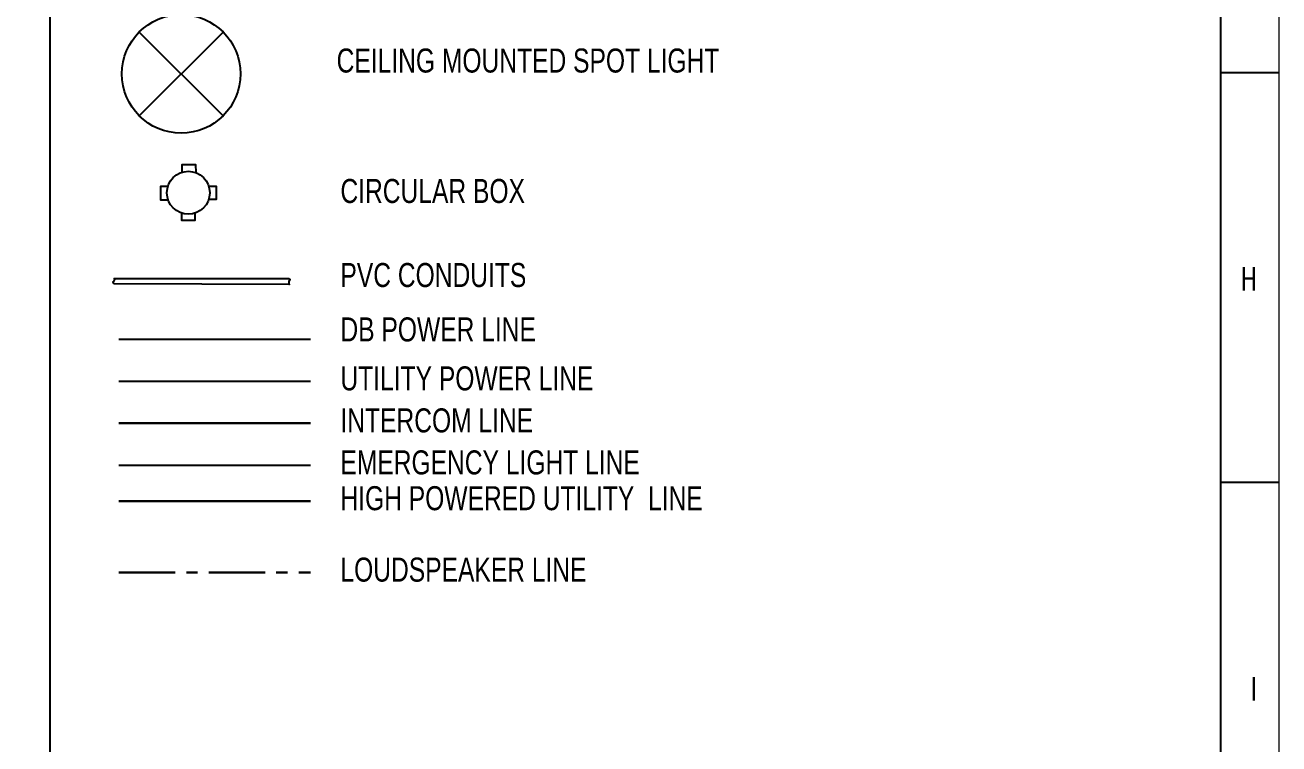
# Model space of a CAD drawing. Header units: inches. Extents: x 112 to 4169, y -2569 to 841.
# Drawn here: x 2368.3 to 2545.4, y -2374.5 to -2273 of the extents above; entities that cross this region are included whole.
import ezdxf

# ---------------------------------------------------------------- set-up
doc = ezdxf.new("R2010")
doc.units = ezdxf.units.IN
doc.header["$MEASUREMENT"] = 0
doc.linetypes.add('Bathroom _ King & Twin$0$CENTER', pattern=[50.8, 31.75, -6.35, 6.35, -6.35])
for name, color, linetype in [('Lights', 7, 'Continuous'), ('Sockets', 7, 'Continuous'), ('TEG BORDER', 7, 'Continuous')]:
    doc.layers.add(name, color=color, linetype=linetype)
doc.styles.add('Swiss721', font='swisscl.ttf')
doc.styles.add('TEG BORDER', font='txt_qlt.shx', dxfattribs={"width": 0.7, "bigfont": 'hztxt.shx'})

# ---------------------------------------------------------------- blocks, each defined once
blk = doc.blocks.new('240 BORDER A2')
for p, q in [((594, 175), (589, 175)), ((594, 140), (589, 140))]:
    blk.add_line(p, q)
at = {"color": 5, "lineweight": 15}
blk.add_lwpolyline([(0, 420), (594, 420), (594, 0), (0, 0)], close=True, dxfattribs=at)
blk.add_lwpolyline([(5, 415), (589, 415), (589, 5), (5, 5)], close=True)
at = {"layer": 'TEG BORDER'}
blk.add_line((489, 116), (489, 415), dxfattribs=at)
at = {"char_height": 2, "width": 2, "attachment_point": 3, "style": 'TEG BORDER'}
for s, insert in [('H', (592.09, 158.39)), ('I', (592.09, 123.39))]:
    blk.add_mtext(s, dxfattribs=dict(at, insert=insert))

msp = doc.modelspace()

# ---------------------------------------------------------------- linework, layer by layer
at = {"color": 1}
msp.add_line((2381.53, -2317.39), (2408.56, -2317.39), dxfattribs=at)
at = {"color": 3}
msp.add_line((2381.53, -2323.31), (2408.56, -2323.31), dxfattribs=at)
msp.add_line((2381.53, -2323.31), (2408.56, -2323.31), dxfattribs=at)
msp.add_line((2381.53, -2329.24), (2408.56, -2329.24))
at = {"color": 192, "lineweight": 30}
msp.add_line((2381.53, -2329.24), (2408.56, -2329.24), dxfattribs=at)
at = {"color": 6}
msp.add_line((2381.53, -2335.17), (2408.56, -2335.17), dxfattribs=at)
at = {"color": 4}
msp.add_line((2381.53, -2340.22), (2408.56, -2340.22), dxfattribs=at)
at = {"color": 4, "lineweight": 30}
msp.add_line((2381.53, -2340.22), (2408.56, -2340.22), dxfattribs=at)
at = {"color": 136, "linetype": 'Bathroom _ King & Twin$0$CENTER', "lineweight": 30, "ltscale": 0.25}
msp.add_line((2381.53, -2350.3), (2408.56, -2350.3), dxfattribs=at)
for points in [[(2390.48, -2293.8), (2390.48, -2292.74), (2392.36, -2292.74), (2392.37, -2293.87)], [(2388.45, -2295.8), (2387.38, -2295.82), (2387.41, -2297.7), (2388.48, -2297.69)], [(2394.2, -2295.76), (2395.27, -2295.76), (2395.27, -2297.64), (2394.2, -2297.64)], [(2392.27, -2299.56), (2392.27, -2300.63), (2390.39, -2300.63), (2390.39, -2299.56)]]:
    msp.add_lwpolyline(points)
msp.add_lwpolyline([(2405.59, -2308.82, -0.56347), (2405.59, -2309.1, 0.380478), (2405.63, -2309.66), (2380.84, -2309.58, -0.456322), (2380.84, -2309.1, 0.605884), (2380.84, -2308.81)], format="xyb", close=True)
msp.add_circle((2391.33, -2296.7), 3.02)
at = {"layer": 'Lights', "color": 40}
for p, q in [((2384.4, -2274.02), (2396.24, -2285.85)), ((2384.4, -2285.85), (2396.24, -2274.02))]:
    msp.add_line(p, q, dxfattribs=at)
at = {"layer": 'Lights'}
msp.add_circle((2390.32, -2279.93), 8.37, dxfattribs=at)

# ---------------------------------------------------------------- block references
at = {"xscale": 1.652949273830399, "yscale": 1.652949273830399, "zscale": 1.652949273830399}
msp.add_blockref('240 BORDER A2', (1563.5, -2569.03), dxfattribs=at)

# ---------------------------------------------------------------- texts
at = {"layer": 'Sockets', "color": 0, "style": 'Swiss721'}
for s, p in [('CEILING MOUNTED SPOT LIGHT', (2412.27, -2279.74)), ('CIRCULAR BOX', (2412.81, -2298.15)), ('PVC CONDUITS', (2412.81, -2310.01)), ('DB POWER LINE', (2412.81, -2317.69)), ('UTILITY POWER LINE', (2412.81, -2324.6)), ('INTERCOM LINE', (2412.81, -2330.53)), ('EMERGENCY LIGHT LINE', (2412.81, -2336.46)), ('HIGH POWERED UTILITY  LINE', (2412.81, -2341.51)), ('LOUDSPEAKER LINE', (2412.81, -2351.59))]:
    msp.add_text(s, height=3.3899, dxfattribs=at).set_placement(p)

doc.saveas('drawing.dxf')
